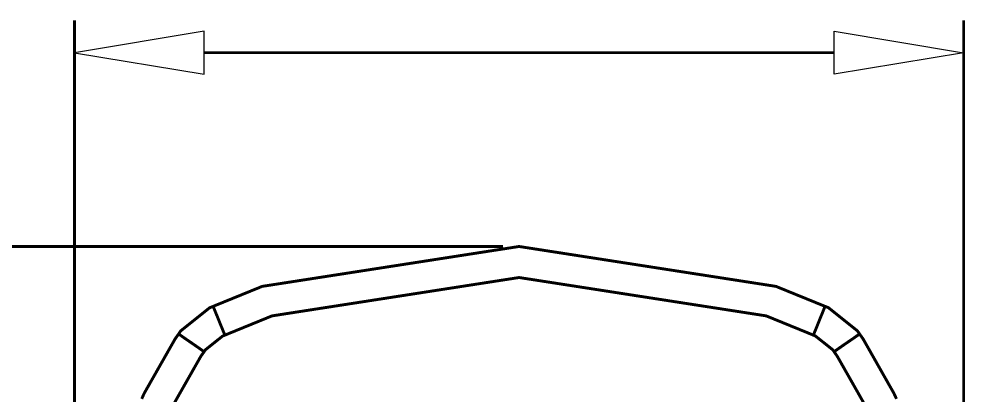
# Model space of a CAD drawing. Extents: x 0.54 to 10.46, y 0.74 to 7.76.
# Drawn here: x 1.538 to 2.215, y 4.204 to 4.474 of the extents above; entities that cross this region are included whole.
import ezdxf

# ---------------------------------------------------------------- set-up
doc = ezdxf.new("R2010")
doc.units = 0
doc.layers.get('0').update_dxf_attribs({"linetype": 'CONTINUOUS'})

msp = doc.modelspace()

# ---------------------------------------------------------------- linework, layer by layer
at = {"color": 9, "const_width": 0.002083}
for points in [[(1.57775, 4.11165), (1.57775, 4.4731)], [(2.21442, 4.11165), (2.21442, 4.4731)], [(1.67046, 4.44993), (2.12169, 4.44993)], [(1.8845, 4.31099), (1.20318, 4.31099)]]:
    msp.add_lwpolyline(points, dxfattribs=at)
at = {"color": 9}
for points in [[(1.67046, 4.46539), (1.57775, 4.44993), (1.67046, 4.43446), (1.67046, 4.46539)], [(2.12169, 4.46539), (2.21442, 4.44993), (2.12169, 4.43446), (2.12169, 4.46539)]]:
    msp.add_lwpolyline(points, close=True, dxfattribs=at)
at = {"color": 9, "const_width": 0.002083}
for points in [[(2.21442, 4.44993), (2.21442, 4.44993)], [(1.89611, 4.31099), (1.89611, 4.31099)]]:
    msp.add_lwpolyline(points, close=True, dxfattribs=at)
at = {"color": 0, "const_width": 0.002083}
for points in [[(2.11518, 4.26807), (2.08003, 4.28239), (1.89606, 4.31099), (1.71208, 4.28239), (1.67697, 4.26807)], [(2.10682, 4.24744), (2.07303, 4.26124), (1.89606, 4.28874), (1.71913, 4.26124), (1.68539, 4.24744)], [(1.67697, 4.26807), (1.67449, 4.26708), (1.65375, 4.25049), (1.65224, 4.24826)], [(1.68539, 4.24744), (1.68371, 4.25146), (1.68212, 4.25537), (1.68072, 4.2589), (1.67942, 4.26204), (1.67839, 4.2646), (1.67763, 4.2665), (1.67714, 4.26768), (1.67697, 4.26807)], [(2.10682, 4.24744), (2.10846, 4.25146), (2.11003, 4.25537), (2.11143, 4.2589), (2.11274, 4.26204), (2.11376, 4.2646), (2.11453, 4.2665), (2.11501, 4.26768), (2.11518, 4.26807)], [(2.13992, 4.24826), (2.13835, 4.25049), (2.11768, 4.26708), (2.11518, 4.26807)], [(1.65224, 4.24826), (1.64968, 4.24463), (1.62765, 4.20583), (1.62582, 4.20176)], [(1.67051, 4.23557), (1.66694, 4.23807), (1.66351, 4.24046), (1.66037, 4.24262), (1.65761, 4.24451), (1.65533, 4.2461), (1.65365, 4.24729), (1.65256, 4.24799), (1.65224, 4.24826)], [(1.68539, 4.24744), (1.68386, 4.24685), (1.67144, 4.23693), (1.67051, 4.23557)], [(2.12164, 4.23557), (2.12071, 4.23693), (2.10824, 4.24685), (2.10678, 4.24744)], [(2.13992, 4.24826), (2.1396, 4.24799), (2.13851, 4.24729), (2.13683, 4.2461), (2.13456, 4.24451), (2.13178, 4.24262), (2.12864, 4.24046), (2.12522, 4.23807), (2.12164, 4.23557)], [(2.16635, 4.20176), (2.16444, 4.20583), (2.14247, 4.24463), (2.13992, 4.24826)], [(1.67051, 4.23557), (1.66813, 4.23221), (1.64779, 4.19635), (1.64611, 4.19254)], [(2.14606, 4.19254), (2.14432, 4.19635), (2.12397, 4.23221), (2.12164, 4.23557)]]:
    msp.add_lwpolyline(points, dxfattribs=at)

doc.saveas('drawing.dxf')
